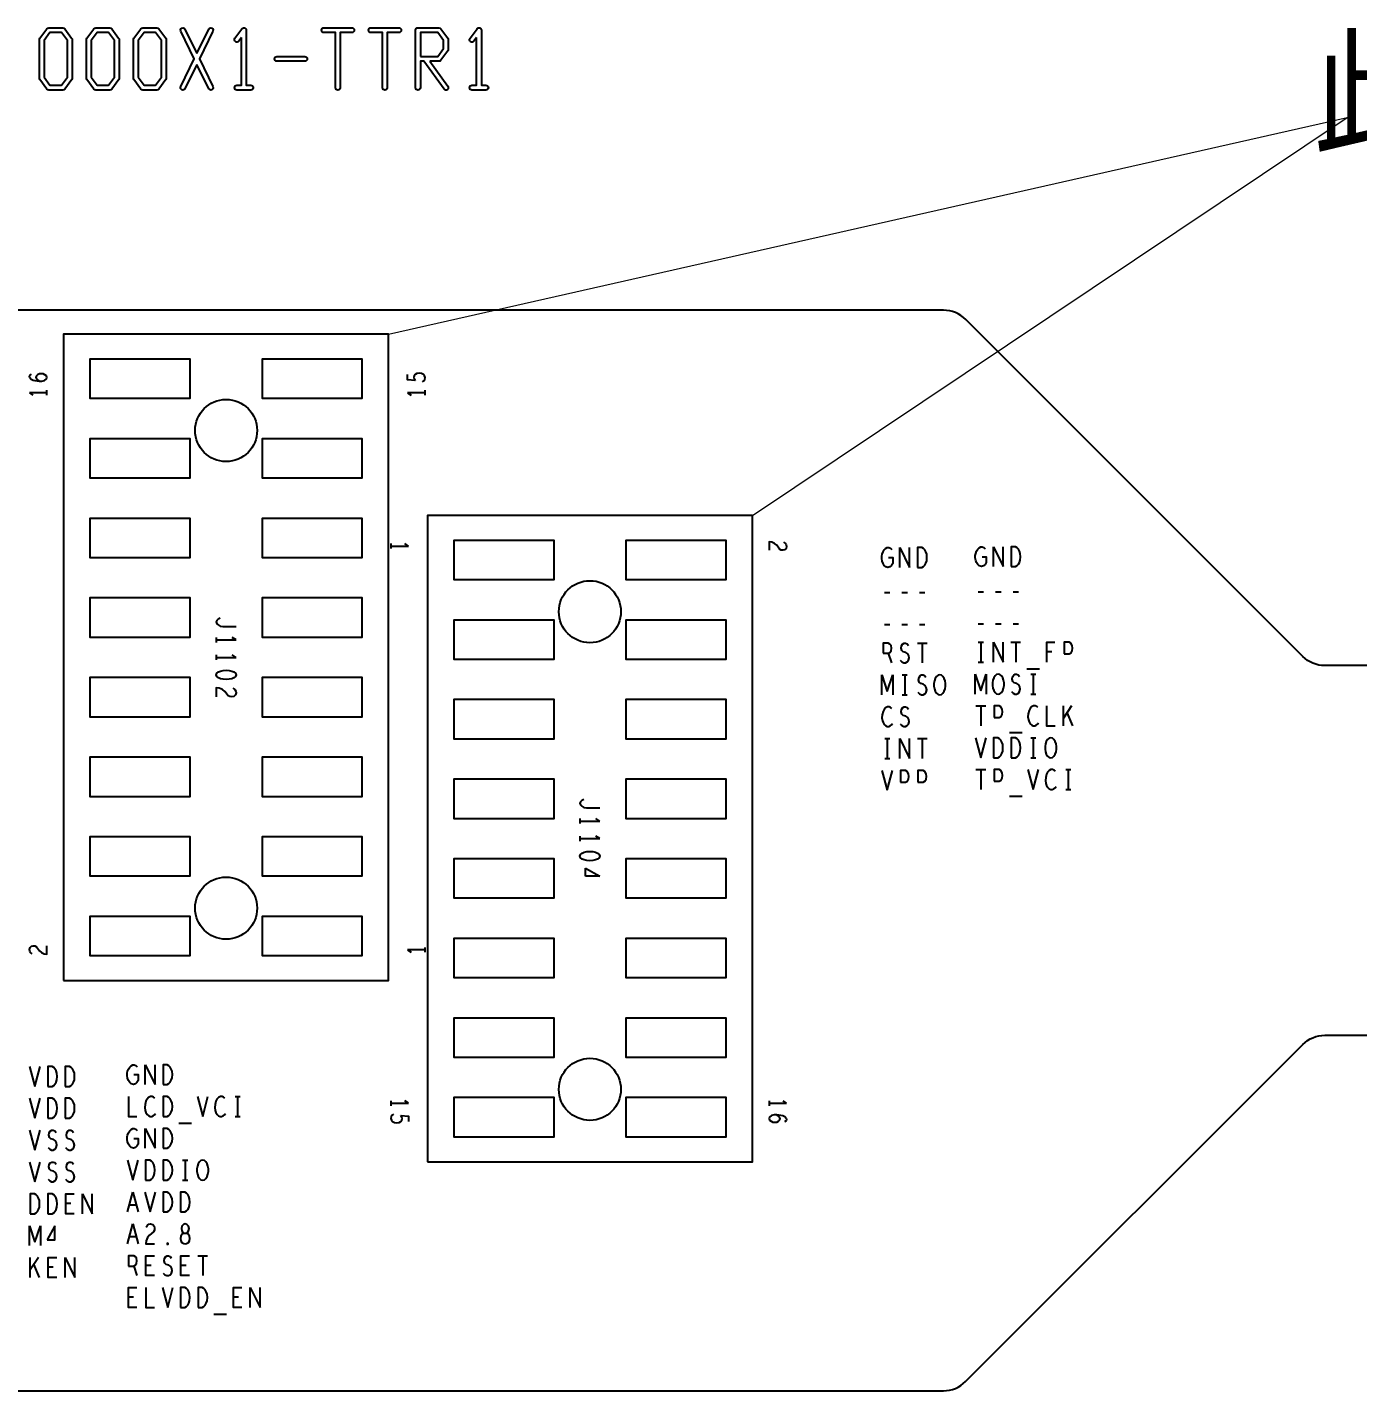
# Model space of a CAD drawing. Header units: millimetres. Extents: x 3228 to 3404, y -274 to -150.
# Drawn here: x 3322.61 to 3365.05, y -236.8 to -193.3 of the extents above; entities that cross this region are included whole.
import ezdxf

# ---------------------------------------------------------------- set-up
doc = ezdxf.new("R2010")
doc.units = ezdxf.units.MM
for name, color, linetype in [('gbr-dxf_layer0', 7, 'Continuous'), ('outline_layer0', 5, 'Continuous'), ('s_layer2', 7, 'Continuous')]:
    doc.layers.add(name, color=color, linetype=linetype)
doc.layers.add('SPB', color=6, linetype='Continuous', lineweight=25)
doc.layers.add('備註', color=1, linetype='Continuous', lineweight=20)
doc.styles.get("Standard").update_dxf_attribs({"font": 'simplex.shx', "width": 0.8, "height": 4})

msp = doc.modelspace()

# ---------------------------------------------------------------- linework, layer by layer
at = {"layer": 'gbr-dxf_layer0'}
msp.add_line((3335.148, -194.232), (3335.293, -194.232), dxfattribs=at)
at = {"layer": 'gbr-dxf_layer0', "linetype": 'Continuous'}
for points in [[(3322.995, -194.918), (3322.995, -193.696, -0.161897), (3323.011, -193.651), (3323.233, -193.346, -0.239742), (3323.295, -193.314), (3323.741, -193.314, -0.253505), (3323.805, -193.349), (3324.024, -193.65, -0.166637), (3324.04, -193.696), (3324.04, -194.918, -0.165513), (3324.026, -194.965), (3323.803, -195.27, -0.249655), (3323.739, -195.302), (3323.298, -195.302, -0.251415), (3323.233, -195.271), (3323.01, -194.965, -0.165513)], [(3324.495, -194.918), (3324.495, -193.696, -0.161897), (3324.511, -193.651), (3324.733, -193.346, -0.239742), (3324.795, -193.314), (3325.241, -193.314, -0.253505), (3325.305, -193.349), (3325.524, -193.65, -0.166637), (3325.54, -193.696), (3325.54, -194.918, -0.165513), (3325.526, -194.965), (3325.303, -195.27, -0.249655), (3325.239, -195.302), (3324.798, -195.302, -0.251415), (3324.733, -195.271), (3324.51, -194.965, -0.165513)], [(3325.995, -194.918), (3325.995, -193.696, -0.161897), (3326.011, -193.651), (3326.233, -193.346, -0.239742), (3326.295, -193.314), (3326.741, -193.314, -0.253505), (3326.805, -193.349), (3327.024, -193.65, -0.166637), (3327.04, -193.696), (3327.04, -194.918, -0.165513), (3327.026, -194.965), (3326.803, -195.27, -0.249655), (3326.739, -195.302), (3326.298, -195.302, -0.251415), (3326.233, -195.271), (3326.01, -194.965, -0.165513)], [(3332.072, -193.467, -1), (3332.072, -193.314), (3332.964, -193.314, -1), (3332.964, -193.467), (3332.594, -193.467), (3332.594, -195.226, -1), (3332.442, -195.226), (3332.442, -193.467)], [(3330.572, -194.384, -1), (3330.572, -194.232), (3331.464, -194.232, -1), (3331.464, -194.384)]]:
    msp.add_lwpolyline(points, format="xyb", close=True, dxfattribs=at)
for points in [[(3323.148, -194.895), (3323.333, -195.15), (3323.702, -195.15), (3323.888, -194.895), (3323.888, -193.721), (3323.702, -193.467), (3323.333, -193.467), (3323.148, -193.721)], [(3324.648, -194.895), (3324.833, -195.15), (3325.202, -195.15), (3325.388, -194.895), (3325.388, -193.721), (3325.202, -193.467), (3324.833, -193.467), (3324.648, -193.721)], [(3326.148, -194.895), (3326.333, -195.15), (3326.702, -195.15), (3326.888, -194.895), (3326.888, -193.721), (3326.702, -193.467), (3326.333, -193.467), (3326.148, -193.721)]]:
    msp.add_lwpolyline(points, close=True, dxfattribs=at)
for points in [[(3327.503, -193.424, -1), (3327.64, -193.357), (3328.018, -194.134)], [(3328.018, -194.482), (3327.64, -195.259, -1), (3327.503, -195.192), (3327.933, -194.308), (3327.503, -193.424)], [(3328.018, -194.134), (3328.396, -193.357, -1), (3328.533, -193.424), (3328.103, -194.308), (3328.533, -195.192, -1), (3328.396, -195.259), (3328.018, -194.482)], [(3329.233, -193.651), (3329.455, -193.347, -0.043659), (3329.464, -193.337, -0.68565), (3329.594, -193.394), (3329.594, -195.15), (3329.741, -195.15, -1), (3329.741, -195.302), (3329.52, -195.302)], [(3333.572, -193.467, -1), (3333.572, -193.314), (3334.016, -193.314)], [(3334.02, -193.314), (3334.464, -193.314, -1), (3334.464, -193.467), (3334.094, -193.467), (3334.094, -195.226, -1), (3333.942, -195.226), (3333.942, -193.467), (3333.572, -193.467)], [(3334.995, -195.226), (3334.995, -193.394, -0.440743), (3335.075, -193.314), (3335.739, -193.314, -0.246448), (3335.802, -193.346), (3336.024, -193.65, -0.166637), (3336.04, -193.696), (3336.04, -194, -0.165513), (3336.026, -194.047), (3335.803, -194.353, -0.239934), (3335.741, -194.384), (3335.445, -194.384)], [(3336.733, -193.651), (3336.956, -193.346, -0.725878), (3337.094, -193.39), (3337.094, -195.15), (3337.241, -195.15, -1), (3337.241, -195.302), (3336.795, -195.302, -1), (3336.795, -195.15), (3336.942, -195.15), (3336.942, -193.624)], [(3329.516, -195.302), (3329.295, -195.302, -1), (3329.295, -195.15), (3329.442, -195.15), (3329.442, -193.624)], [(3329.442, -193.624), (3329.356, -193.741, -1), (3329.233, -193.651)], [(3336.942, -193.624), (3336.856, -193.741, -1), (3336.733, -193.651)], [(3335.445, -194.384), (3336.026, -195.181, -1), (3335.902, -195.271), (3335.256, -194.384), (3335.148, -194.384), (3335.148, -195.226, -1), (3334.995, -195.226)]]:
    msp.add_lwpolyline(points, format="xyb", dxfattribs=at)
msp.add_lwpolyline([(3335.297, -194.232), (3335.702, -194.232), (3335.888, -193.977), (3335.888, -193.721), (3335.702, -193.467), (3335.148, -193.467), (3335.148, -194.232)], dxfattribs=at)
at = {"layer": 'outline_layer0'}
msp.add_lwpolyline([(3281.575, -236.802), (3351.834, -236.802, 0.198849), (3352.541, -236.509), (3363.296, -225.754, -0.198916), (3364.003, -225.461), (3378.516, -225.461, 0.414068), (3379.016, -224.961), (3379.016, -214.166, 0.414218), (3378.516, -213.666), (3364.003, -213.666, -0.198916), (3363.296, -213.373), (3352.544, -202.621, 0.198916), (3351.837, -202.328), (3281.537, -202.328, 0.198917), (3280.83, -202.621), (3269.076, -214.375, -0.198733), (3268.722, -214.521), (3260.642, -214.521, 0.414362), (3260.141, -215.021), (3260.141, -224.021, 0.414216), (3260.642, -224.521), (3268.673, -224.521, -0.198921), (3269.026, -224.668), (3280.868, -236.509, 0.198917)], format="xyb", close=True, dxfattribs=at)
for centre in [(3328.951, -206.164), (3328.951, -206.164), (3340.557, -211.946), (3328.951, -221.404), (3328.951, -221.404), (3340.557, -227.186)]:
    msp.add_circle(centre, 0.99, dxfattribs=at)
at = {"layer": 's_layer2'}
for p, q in [((3323.236, -205.034), (3323.236, -204.881)), ((3335.301, -205.034), (3335.301, -204.881)), ((3322.677, -204.958), (3322.789, -205.034)), ((3323.236, -204.958), (3322.677, -204.958)), ((3334.742, -204.958), (3334.854, -205.034)), ((3335.301, -204.958), (3334.742, -204.958)), ((3334.207, -209.775), (3334.207, -209.927)), ((3334.207, -209.851), (3334.766, -209.851)), ((3334.766, -209.851), (3334.654, -209.775)), ((3350.443, -210.533), (3350.443, -209.898)), ((3350.443, -209.898), (3350.755, -210.533)), ((3350.755, -210.533), (3350.755, -209.898)), ((3353.428, -210.508), (3353.428, -209.873)), ((3353.428, -209.873), (3353.739, -210.508)), ((3353.739, -210.508), (3353.739, -209.873)), ((3349.953, -211.338), (3350.129, -211.338)), ((3350.511, -211.338), (3350.687, -211.338)), ((3351.069, -211.338), (3351.245, -211.338)), ((3352.938, -211.313), (3353.114, -211.313)), ((3353.496, -211.313), (3353.671, -211.313)), ((3354.054, -211.313), (3354.229, -211.313)), ((3349.953, -212.354), (3350.129, -212.354)), ((3350.511, -212.354), (3350.687, -212.354)), ((3351.069, -212.354), (3351.245, -212.354)), ((3352.938, -212.329), (3353.114, -212.329)), ((3353.496, -212.329), (3353.671, -212.329)), ((3354.054, -212.329), (3354.229, -212.329)), ((3328.634, -212.764), (3328.634, -212.926)), ((3328.634, -212.845), (3329.269, -212.845)), ((3329.269, -212.845), (3329.142, -212.764)), ((3351.001, -212.946), (3351.312, -212.946)), ((3351.157, -212.946), (3351.157, -213.581)), ((3352.944, -212.921), (3353.107, -212.921)), ((3353.025, -212.921), (3353.025, -213.556)), ((3353.428, -213.556), (3353.428, -212.921)), ((3353.428, -212.921), (3353.739, -213.556)), ((3353.739, -213.556), (3353.739, -212.921)), ((3353.986, -212.921), (3354.297, -212.921)), ((3354.142, -212.921), (3354.142, -213.556)), ((3328.634, -213.322), (3328.634, -213.484)), ((3328.634, -213.403), (3329.269, -213.403)), ((3329.269, -213.403), (3329.142, -213.322)), ((3350.075, -213.274), (3350.176, -213.581)), ((3352.944, -213.556), (3353.107, -213.556)), ((3355.291, -213.228), (3355.129, -213.228)), ((3349.865, -214.597), (3349.865, -213.962)), ((3349.865, -213.962), (3350.041, -214.492)), ((3350.041, -214.492), (3350.217, -213.962)), ((3350.217, -213.962), (3350.217, -214.597)), ((3350.518, -213.962), (3350.68, -213.962)), ((3350.599, -213.962), (3350.599, -214.597)), ((3352.85, -214.572), (3352.85, -213.937)), ((3352.85, -213.937), (3353.025, -214.466)), ((3353.025, -214.466), (3353.201, -213.937)), ((3353.201, -213.937), (3353.201, -214.572)), ((3354.497, -213.768), (3354.902, -213.768)), ((3354.618, -213.937), (3354.781, -213.937)), ((3354.7, -213.937), (3354.7, -214.572)), ((3350.518, -214.597), (3350.68, -214.597)), ((3354.618, -214.572), (3354.781, -214.572)), ((3352.87, -214.953), (3353.181, -214.953)), ((3353.025, -214.953), (3353.025, -215.588)), ((3355.667, -215.588), (3355.667, -214.953)), ((3355.924, -214.953), (3355.667, -215.345)), ((3355.964, -215.588), (3355.782, -215.165)), ((3349.96, -215.994), (3350.122, -215.994)), ((3350.041, -215.994), (3350.041, -216.629)), ((3350.443, -216.629), (3350.443, -215.994)), ((3350.443, -215.994), (3350.755, -216.629)), ((3350.755, -216.629), (3350.755, -215.994)), ((3351.001, -215.994), (3351.312, -215.994)), ((3351.157, -215.994), (3351.157, -216.629)), ((3352.856, -215.969), (3353.025, -216.604)), ((3353.025, -216.604), (3353.195, -215.969)), ((3353.939, -215.8), (3354.344, -215.8)), ((3354.618, -215.969), (3354.781, -215.969)), ((3354.7, -215.969), (3354.7, -216.604)), ((3349.96, -216.629), (3350.122, -216.629)), ((3354.618, -216.604), (3354.781, -216.604)), ((3349.872, -217.01), (3350.041, -217.645)), ((3350.041, -217.645), (3350.21, -217.01)), ((3352.87, -216.985), (3353.181, -216.985)), ((3353.025, -216.985), (3353.025, -217.62)), ((3354.53, -216.985), (3354.7, -217.62)), ((3354.7, -217.62), (3354.869, -216.985)), ((3355.734, -216.985), (3355.897, -216.985)), ((3355.815, -216.985), (3355.815, -217.62)), ((3353.939, -217.832), (3354.344, -217.832)), ((3355.734, -217.62), (3355.897, -217.62)), ((3340.239, -218.546), (3340.239, -218.708)), ((3340.239, -218.627), (3340.874, -218.627)), ((3340.874, -218.627), (3340.747, -218.546)), ((3340.239, -219.104), (3340.239, -219.267)), ((3340.239, -219.185), (3340.874, -219.185)), ((3340.874, -219.185), (3340.747, -219.104)), ((3340.419, -220.132), (3340.874, -220.383)), ((3340.419, -220.383), (3340.419, -220.132)), ((3340.874, -220.383), (3340.419, -220.383)), ((3335.301, -222.814), (3335.301, -222.661)), ((3335.301, -222.738), (3334.742, -222.738)), ((3334.742, -222.738), (3334.854, -222.814)), ((3322.685, -226.456), (3322.854, -227.091)), ((3322.854, -227.091), (3323.023, -226.456)), ((3326.374, -227.034), (3326.374, -226.399)), ((3326.374, -226.399), (3326.685, -227.034)), ((3326.685, -227.034), (3326.685, -226.399)), ((3322.685, -227.472), (3322.854, -228.107)), ((3322.854, -228.107), (3323.023, -227.472)), ((3328.035, -227.415), (3328.204, -228.05)), ((3328.204, -228.05), (3328.373, -227.415)), ((3329.239, -227.415), (3329.401, -227.415)), ((3329.32, -227.415), (3329.32, -228.05)), ((3334.207, -227.555), (3334.207, -227.707)), ((3334.207, -227.631), (3334.766, -227.631)), ((3334.766, -227.631), (3334.654, -227.555)), ((3346.272, -227.555), (3346.272, -227.707)), ((3346.272, -227.631), (3346.831, -227.631)), ((3346.831, -227.631), (3346.719, -227.555)), ((3327.443, -228.262), (3327.849, -228.262)), ((3329.239, -228.05), (3329.401, -228.05)), ((3322.685, -228.488), (3322.854, -229.123)), ((3322.854, -229.123), (3323.023, -228.488)), ((3326.374, -229.066), (3326.374, -228.431)), ((3326.374, -228.431), (3326.685, -229.066)), ((3326.685, -229.066), (3326.685, -228.431)), ((3322.685, -229.504), (3322.854, -230.139)), ((3322.854, -230.139), (3323.023, -229.504)), ((3325.803, -229.447), (3325.972, -230.082)), ((3325.972, -230.082), (3326.141, -229.447)), ((3327.565, -229.447), (3327.727, -229.447)), ((3327.646, -229.447), (3327.646, -230.082)), ((3327.565, -230.082), (3327.727, -230.082)), ((3324.372, -230.52), (3324.683, -231.155)), ((3324.372, -231.155), (3324.372, -230.52)), ((3324.683, -231.155), (3324.683, -230.52)), ((3325.803, -231.098), (3325.972, -230.463)), ((3325.972, -230.463), (3326.141, -231.098)), ((3326.361, -230.463), (3326.53, -231.098)), ((3326.53, -231.098), (3326.699, -230.463)), ((3323.997, -230.827), (3323.834, -230.827)), ((3326.08, -230.876), (3325.864, -230.876)), ((3322.678, -231.536), (3322.854, -232.065)), ((3322.678, -232.171), (3322.678, -231.536)), ((3322.854, -232.065), (3323.03, -231.536)), ((3323.03, -231.536), (3323.03, -232.171)), ((3323.493, -231.536), (3323.243, -231.991)), ((3325.803, -232.114), (3325.972, -231.479)), ((3325.972, -231.479), (3326.141, -232.114)), ((3326.08, -231.892), (3325.864, -231.892)), ((3322.962, -232.552), (3322.705, -232.943)), ((3322.705, -233.187), (3322.705, -232.552)), ((3323.814, -232.552), (3324.125, -233.187)), ((3323.814, -233.187), (3323.814, -232.552)), ((3324.125, -233.187), (3324.125, -232.552)), ((3328.048, -232.495), (3328.359, -232.495)), ((3328.204, -232.495), (3328.204, -233.13)), ((3323.003, -233.187), (3322.82, -232.763)), ((3323.439, -232.859), (3323.276, -232.859)), ((3326.006, -232.824), (3326.107, -233.13)), ((3326.557, -232.802), (3326.395, -232.802)), ((3327.673, -232.802), (3327.511, -232.802)), ((3326.919, -233.511), (3327.088, -234.146)), ((3327.088, -234.146), (3327.257, -233.511)), ((3329.722, -234.146), (3329.722, -233.511)), ((3329.722, -233.511), (3330.033, -234.146)), ((3330.033, -234.146), (3330.033, -233.511)), ((3325.999, -233.818), (3325.837, -233.818)), ((3329.347, -233.818), (3329.184, -233.818)), ((3328.559, -234.358), (3328.965, -234.358))]:
    msp.add_line(p, q, dxfattribs=at)
for points in [[(3323.769, -223.713), (3334.133, -223.713), (3334.133, -203.093), (3323.769, -203.093)], [(3324.62, -205.148), (3324.62, -203.878), (3327.795, -203.878), (3327.795, -205.148)], [(3330.107, -205.148), (3330.107, -203.878), (3333.282, -203.878), (3333.282, -205.148)], [(3323.001, -204.595), (3323.078, -204.589), (3323.162, -204.564), (3323.218, -204.52), (3323.236, -204.469), (3323.218, -204.424), (3323.171, -204.386), (3323.115, -204.361), (3323.059, -204.354), (3322.994, -204.361), (3322.938, -204.386), (3322.901, -204.418), (3322.882, -204.462), (3322.901, -204.513), (3322.938, -204.551)], [(3324.62, -207.688), (3324.62, -206.418), (3327.795, -206.418), (3327.795, -207.688)], [(3330.107, -207.688), (3330.107, -206.418), (3333.282, -206.418), (3333.282, -207.688)], [(3324.62, -210.228), (3324.62, -208.958), (3327.795, -208.958), (3327.795, -210.228)], [(3330.107, -210.228), (3330.107, -208.958), (3333.282, -208.958), (3333.282, -210.228)], [(3335.375, -229.496), (3345.738, -229.496), (3345.738, -208.875), (3335.375, -208.875)], [(3336.226, -210.93), (3336.226, -209.66), (3339.401, -209.66), (3339.401, -210.93)], [(3341.713, -210.93), (3341.713, -209.66), (3344.888, -209.66), (3344.888, -210.93)], [(3351.008, -210.533), (3351.143, -210.533), (3351.197, -210.502), (3351.238, -210.459), (3351.272, -210.396), (3351.299, -210.322), (3351.306, -210.216), (3351.299, -210.11), (3351.272, -210.036), (3351.238, -209.972), (3351.197, -209.93), (3351.143, -209.898), (3351.008, -209.898)], [(3353.993, -210.508), (3354.128, -210.508), (3354.182, -210.477), (3354.223, -210.434), (3354.257, -210.371), (3354.283, -210.297), (3354.29, -210.191), (3354.283, -210.085), (3354.257, -210.011), (3354.223, -209.947), (3354.182, -209.905), (3354.128, -209.873), (3353.993, -209.873)], [(3324.62, -212.768), (3324.62, -211.498), (3327.795, -211.498), (3327.795, -212.768)], [(3330.107, -212.768), (3330.107, -211.498), (3333.282, -211.498), (3333.282, -212.768)], [(3336.226, -213.47), (3336.226, -212.2), (3339.401, -212.2), (3339.401, -213.47)], [(3341.713, -213.47), (3341.713, -212.2), (3344.888, -212.2), (3344.888, -213.47)], [(3349.906, -213.274), (3350.075, -213.274), (3350.122, -213.243), (3350.163, -213.19), (3350.176, -213.105), (3350.163, -213.02), (3350.129, -212.978), (3350.075, -212.946), (3349.906, -212.946)], [(3355.68, -213.292), (3355.843, -213.292), (3355.904, -213.26), (3355.937, -213.196), (3355.951, -213.112), (3355.937, -213.027), (3355.897, -212.953), (3355.843, -212.921), (3355.68, -212.921)], [(3328.951, -214.11), (3328.856, -214.103), (3328.771, -214.083), (3328.708, -214.056), (3328.655, -214.015), (3328.634, -213.961), (3328.655, -213.907), (3328.708, -213.866), (3328.771, -213.839), (3328.856, -213.819), (3328.951, -213.812), (3329.046, -213.819), (3329.131, -213.839), (3329.194, -213.866), (3329.247, -213.907), (3329.269, -213.961), (3329.247, -214.015), (3329.194, -214.056), (3329.131, -214.083), (3329.046, -214.103)], [(3351.715, -214.597), (3351.769, -214.587), (3351.816, -214.544), (3351.857, -214.481), (3351.884, -214.407), (3351.898, -214.322), (3351.898, -214.238), (3351.884, -214.153), (3351.857, -214.079), (3351.816, -214.015), (3351.769, -213.973), (3351.715, -213.962), (3351.661, -213.973), (3351.613, -214.015), (3351.573, -214.079), (3351.546, -214.153), (3351.532, -214.238), (3351.532, -214.322), (3351.546, -214.407), (3351.573, -214.481), (3351.613, -214.544), (3351.661, -214.587)], [(3353.583, -214.572), (3353.638, -214.562), (3353.685, -214.519), (3353.726, -214.456), (3353.753, -214.382), (3353.766, -214.297), (3353.766, -214.212), (3353.753, -214.128), (3353.726, -214.054), (3353.685, -213.99), (3353.638, -213.948), (3353.583, -213.937), (3353.529, -213.948), (3353.482, -213.99), (3353.441, -214.054), (3353.414, -214.128), (3353.401, -214.212), (3353.401, -214.297), (3353.414, -214.382), (3353.441, -214.456), (3353.482, -214.519), (3353.529, -214.562)], [(3324.62, -215.308), (3324.62, -214.038), (3327.795, -214.038), (3327.795, -215.308)], [(3330.107, -215.308), (3330.107, -214.038), (3333.282, -214.038), (3333.282, -215.308)], [(3336.226, -216.01), (3336.226, -214.74), (3339.401, -214.74), (3339.401, -216.01)], [(3341.713, -216.01), (3341.713, -214.74), (3344.888, -214.74), (3344.888, -216.01)], [(3353.448, -215.324), (3353.611, -215.324), (3353.671, -215.292), (3353.705, -215.228), (3353.719, -215.144), (3353.705, -215.059), (3353.665, -214.985), (3353.611, -214.953), (3353.448, -214.953)], [(3353.435, -216.604), (3353.57, -216.604), (3353.624, -216.573), (3353.665, -216.53), (3353.699, -216.467), (3353.726, -216.393), (3353.732, -216.287), (3353.726, -216.181), (3353.699, -216.107), (3353.665, -216.043), (3353.624, -216.001), (3353.57, -215.969), (3353.435, -215.969)], [(3353.993, -216.604), (3354.128, -216.604), (3354.182, -216.573), (3354.223, -216.53), (3354.257, -216.467), (3354.283, -216.393), (3354.29, -216.287), (3354.283, -216.181), (3354.257, -216.107), (3354.223, -216.043), (3354.182, -216.001), (3354.128, -215.969), (3353.993, -215.969)], [(3355.258, -216.604), (3355.312, -216.594), (3355.359, -216.551), (3355.4, -216.488), (3355.427, -216.414), (3355.44, -216.329), (3355.44, -216.244), (3355.427, -216.16), (3355.4, -216.086), (3355.359, -216.022), (3355.312, -215.98), (3355.258, -215.969), (3355.203, -215.98), (3355.156, -216.022), (3355.115, -216.086), (3355.088, -216.16), (3355.075, -216.244), (3355.075, -216.329), (3355.088, -216.414), (3355.115, -216.488), (3355.156, -216.551), (3355.203, -216.594)], [(3324.62, -217.848), (3324.62, -216.578), (3327.795, -216.578), (3327.795, -217.848)], [(3330.107, -217.848), (3330.107, -216.578), (3333.282, -216.578), (3333.282, -217.848)], [(3350.464, -217.381), (3350.626, -217.381), (3350.687, -217.349), (3350.721, -217.286), (3350.734, -217.201), (3350.721, -217.116), (3350.68, -217.042), (3350.626, -217.01), (3350.464, -217.01)], [(3351.022, -217.381), (3351.184, -217.381), (3351.245, -217.349), (3351.279, -217.286), (3351.292, -217.201), (3351.279, -217.116), (3351.238, -217.042), (3351.184, -217.01), (3351.022, -217.01)], [(3353.448, -217.356), (3353.611, -217.356), (3353.671, -217.324), (3353.705, -217.26), (3353.719, -217.176), (3353.705, -217.091), (3353.665, -217.017), (3353.611, -216.985), (3353.448, -216.985)], [(3336.226, -218.55), (3336.226, -217.28), (3339.401, -217.28), (3339.401, -218.55)], [(3341.713, -218.55), (3341.713, -217.28), (3344.888, -217.28), (3344.888, -218.55)], [(3324.62, -220.388), (3324.62, -219.118), (3327.795, -219.118), (3327.795, -220.388)], [(3330.107, -220.388), (3330.107, -219.118), (3333.282, -219.118), (3333.282, -220.388)], [(3340.557, -219.892), (3340.462, -219.886), (3340.377, -219.865), (3340.313, -219.838), (3340.26, -219.797), (3340.239, -219.743), (3340.26, -219.689), (3340.313, -219.649), (3340.377, -219.622), (3340.462, -219.601), (3340.557, -219.594), (3340.652, -219.601), (3340.737, -219.622), (3340.8, -219.649), (3340.853, -219.689), (3340.874, -219.743), (3340.853, -219.797), (3340.8, -219.838), (3340.737, -219.865), (3340.652, -219.886)], [(3336.226, -221.09), (3336.226, -219.82), (3339.401, -219.82), (3339.401, -221.09)], [(3341.713, -221.09), (3341.713, -219.82), (3344.888, -219.82), (3344.888, -221.09)], [(3324.62, -222.928), (3324.62, -221.658), (3327.795, -221.658), (3327.795, -222.928)], [(3330.107, -222.928), (3330.107, -221.658), (3333.282, -221.658), (3333.282, -222.928)], [(3336.226, -223.63), (3336.226, -222.36), (3339.401, -222.36), (3339.401, -223.63)], [(3341.713, -223.63), (3341.713, -222.36), (3344.888, -222.36), (3344.888, -223.63)], [(3336.226, -226.17), (3336.226, -224.9), (3339.401, -224.9), (3339.401, -226.17)], [(3341.713, -226.17), (3341.713, -224.9), (3344.888, -224.9), (3344.888, -226.17)], [(3323.263, -227.091), (3323.398, -227.091), (3323.452, -227.059), (3323.493, -227.017), (3323.527, -226.953), (3323.554, -226.879), (3323.561, -226.773), (3323.554, -226.667), (3323.527, -226.593), (3323.493, -226.53), (3323.452, -226.487), (3323.398, -226.456), (3323.263, -226.456)], [(3323.821, -227.091), (3323.956, -227.091), (3324.01, -227.059), (3324.051, -227.017), (3324.085, -226.953), (3324.112, -226.879), (3324.119, -226.773), (3324.112, -226.667), (3324.085, -226.593), (3324.051, -226.53), (3324.01, -226.487), (3323.956, -226.456), (3323.821, -226.456)], [(3326.939, -227.034), (3327.074, -227.034), (3327.128, -227.003), (3327.169, -226.96), (3327.203, -226.897), (3327.23, -226.823), (3327.237, -226.717), (3327.23, -226.611), (3327.203, -226.537), (3327.169, -226.474), (3327.128, -226.431), (3327.074, -226.399), (3326.939, -226.399)], [(3323.263, -228.107), (3323.398, -228.107), (3323.452, -228.075), (3323.493, -228.033), (3323.527, -227.969), (3323.554, -227.895), (3323.561, -227.789), (3323.554, -227.683), (3323.527, -227.609), (3323.493, -227.546), (3323.452, -227.503), (3323.398, -227.472), (3323.263, -227.472)], [(3323.821, -228.107), (3323.956, -228.107), (3324.01, -228.075), (3324.051, -228.033), (3324.085, -227.969), (3324.112, -227.895), (3324.119, -227.789), (3324.112, -227.683), (3324.085, -227.609), (3324.051, -227.546), (3324.01, -227.503), (3323.956, -227.472), (3323.821, -227.472)], [(3326.939, -228.05), (3327.074, -228.05), (3327.128, -228.019), (3327.169, -227.976), (3327.203, -227.913), (3327.23, -227.839), (3327.237, -227.733), (3327.23, -227.627), (3327.203, -227.553), (3327.169, -227.49), (3327.128, -227.447), (3327.074, -227.415), (3326.939, -227.415)], [(3336.226, -228.71), (3336.226, -227.44), (3339.401, -227.44), (3339.401, -228.71)], [(3341.713, -228.71), (3341.713, -227.44), (3344.888, -227.44), (3344.888, -228.71)], [(3346.449, -228.234), (3346.514, -228.228), (3346.57, -228.202), (3346.607, -228.171), (3346.626, -228.126), (3346.607, -228.075), (3346.57, -228.037), (3346.506, -227.994), (3346.43, -227.999), (3346.346, -228.024), (3346.29, -228.069), (3346.272, -228.12), (3346.29, -228.164), (3346.337, -228.202), (3346.393, -228.228)], [(3326.939, -229.066), (3327.074, -229.066), (3327.128, -229.035), (3327.169, -228.992), (3327.203, -228.929), (3327.23, -228.855), (3327.237, -228.749), (3327.23, -228.643), (3327.203, -228.569), (3327.169, -228.506), (3327.128, -228.463), (3327.074, -228.431), (3326.939, -228.431)], [(3326.381, -230.082), (3326.516, -230.082), (3326.571, -230.051), (3326.611, -230.008), (3326.645, -229.945), (3326.672, -229.871), (3326.679, -229.765), (3326.672, -229.659), (3326.645, -229.585), (3326.611, -229.522), (3326.571, -229.479), (3326.516, -229.447), (3326.381, -229.447)], [(3326.939, -230.082), (3327.074, -230.082), (3327.128, -230.051), (3327.169, -230.008), (3327.203, -229.945), (3327.23, -229.871), (3327.237, -229.765), (3327.23, -229.659), (3327.203, -229.585), (3327.169, -229.522), (3327.128, -229.479), (3327.074, -229.447), (3326.939, -229.447)], [(3328.204, -230.082), (3328.258, -230.072), (3328.305, -230.03), (3328.346, -229.966), (3328.373, -229.892), (3328.387, -229.807), (3328.387, -229.722), (3328.373, -229.638), (3328.346, -229.564), (3328.305, -229.5), (3328.258, -229.458), (3328.204, -229.447), (3328.15, -229.458), (3328.102, -229.5), (3328.062, -229.564), (3328.035, -229.638), (3328.021, -229.722), (3328.021, -229.807), (3328.035, -229.892), (3328.062, -229.966), (3328.102, -230.03), (3328.15, -230.072)], [(3322.705, -231.155), (3322.84, -231.155), (3322.894, -231.123), (3322.935, -231.081), (3322.969, -231.017), (3322.996, -230.943), (3323.003, -230.837), (3322.996, -230.731), (3322.969, -230.657), (3322.935, -230.594), (3322.894, -230.551), (3322.84, -230.52), (3322.705, -230.52)], [(3323.263, -231.155), (3323.398, -231.155), (3323.452, -231.123), (3323.493, -231.081), (3323.527, -231.017), (3323.554, -230.943), (3323.561, -230.837), (3323.554, -230.731), (3323.527, -230.657), (3323.493, -230.594), (3323.452, -230.551), (3323.398, -230.52), (3323.263, -230.52)], [(3326.939, -231.098), (3327.074, -231.098), (3327.128, -231.067), (3327.169, -231.024), (3327.203, -230.961), (3327.23, -230.887), (3327.237, -230.781), (3327.23, -230.675), (3327.203, -230.601), (3327.169, -230.538), (3327.128, -230.495), (3327.074, -230.463), (3326.939, -230.463)], [(3327.497, -231.098), (3327.632, -231.098), (3327.686, -231.067), (3327.727, -231.024), (3327.761, -230.961), (3327.788, -230.887), (3327.795, -230.781), (3327.788, -230.675), (3327.761, -230.601), (3327.727, -230.538), (3327.686, -230.495), (3327.632, -230.463), (3327.497, -230.463)], [(3327.612, -231.776), (3327.68, -231.776), (3327.72, -231.754), (3327.754, -231.702), (3327.768, -231.627), (3327.747, -231.554), (3327.7, -231.5), (3327.646, -231.479), (3327.592, -231.5), (3327.544, -231.554), (3327.524, -231.627), (3327.538, -231.702), (3327.571, -231.754)], [(3327.088, -232.135), (3327.101, -232.125), (3327.101, -232.104), (3327.088, -232.093), (3327.074, -232.104), (3327.074, -232.125)], [(3325.837, -232.824), (3326.006, -232.824), (3326.053, -232.792), (3326.094, -232.739), (3326.107, -232.654), (3326.094, -232.57), (3326.06, -232.527), (3326.006, -232.495), (3325.837, -232.495)], [(3327.497, -234.146), (3327.632, -234.146), (3327.686, -234.115), (3327.727, -234.072), (3327.761, -234.009), (3327.788, -233.935), (3327.795, -233.829), (3327.788, -233.723), (3327.761, -233.649), (3327.727, -233.586), (3327.686, -233.543), (3327.632, -233.511), (3327.497, -233.511)], [(3328.055, -234.146), (3328.19, -234.146), (3328.244, -234.115), (3328.285, -234.072), (3328.319, -234.009), (3328.346, -233.935), (3328.353, -233.829), (3328.346, -233.723), (3328.319, -233.649), (3328.285, -233.586), (3328.244, -233.543), (3328.19, -233.511), (3328.055, -233.511)]]:
    msp.add_lwpolyline(points, close=True, dxfattribs=at)
for points in [[(3322.985, -204.596), (3322.863, -204.583), (3322.798, -204.564), (3322.733, -204.532), (3322.687, -204.488), (3322.677, -204.443), (3322.696, -204.399), (3322.743, -204.367)], [(3334.984, -204.57), (3334.742, -204.551), (3334.742, -204.38)], [(3335.217, -204.615), (3335.264, -204.577), (3335.292, -204.532), (3335.301, -204.475), (3335.283, -204.418), (3335.245, -204.373), (3335.18, -204.342), (3335.105, -204.335), (3335.031, -204.348), (3334.984, -204.38), (3334.947, -204.424), (3334.938, -204.469), (3334.947, -204.513), (3334.984, -204.57)], [(3346.737, -209.73), (3346.793, -209.768), (3346.821, -209.813), (3346.831, -209.863), (3346.812, -209.927), (3346.765, -209.972), (3346.709, -209.984), (3346.654, -209.978), (3346.607, -209.953), (3346.514, -209.825), (3346.449, -209.768), (3346.356, -209.73), (3346.272, -209.718), (3346.272, -209.984)], [(3350.082, -210.216), (3350.217, -210.216), (3350.217, -210.406), (3350.176, -210.47), (3350.129, -210.512), (3350.061, -210.533), (3349.994, -210.512), (3349.946, -210.47), (3349.906, -210.406), (3349.879, -210.332), (3349.865, -210.248), (3349.865, -210.174), (3349.879, -210.11), (3349.906, -210.036), (3349.946, -209.972), (3349.987, -209.93), (3350.041, -209.898), (3350.088, -209.898), (3350.143, -209.92), (3350.183, -209.962)], [(3353.066, -210.191), (3353.201, -210.191), (3353.201, -210.381), (3353.161, -210.445), (3353.114, -210.487), (3353.046, -210.508), (3352.978, -210.487), (3352.931, -210.445), (3352.89, -210.381), (3352.863, -210.307), (3352.85, -210.223), (3352.85, -210.148), (3352.863, -210.085), (3352.89, -210.011), (3352.931, -209.947), (3352.971, -209.905), (3353.025, -209.873), (3353.073, -209.873), (3353.127, -209.894), (3353.168, -209.937)], [(3328.761, -212.152), (3328.697, -212.186), (3328.655, -212.226), (3328.634, -212.274), (3328.655, -212.328), (3328.697, -212.368), (3328.761, -212.409), (3328.845, -212.422), (3329.269, -212.422)], [(3350.457, -213.497), (3350.511, -213.55), (3350.572, -213.581), (3350.626, -213.581), (3350.68, -213.55), (3350.721, -213.497), (3350.741, -213.423), (3350.727, -213.349), (3350.694, -213.285), (3350.633, -213.243), (3350.551, -213.222), (3350.504, -213.179), (3350.484, -213.105), (3350.497, -213.031), (3350.531, -212.978), (3350.579, -212.946), (3350.626, -212.946), (3350.673, -212.968), (3350.714, -213.02)], [(3355.129, -213.556), (3355.129, -212.921), (3355.386, -212.921)], [(3351.015, -214.513), (3351.069, -214.566), (3351.13, -214.597), (3351.184, -214.597), (3351.238, -214.566), (3351.279, -214.513), (3351.299, -214.439), (3351.286, -214.365), (3351.252, -214.301), (3351.191, -214.259), (3351.11, -214.238), (3351.062, -214.195), (3351.042, -214.121), (3351.055, -214.047), (3351.089, -213.994), (3351.137, -213.962), (3351.184, -213.962), (3351.231, -213.984), (3351.272, -214.036)], [(3354, -214.488), (3354.054, -214.541), (3354.114, -214.572), (3354.169, -214.572), (3354.223, -214.541), (3354.263, -214.488), (3354.283, -214.414), (3354.27, -214.339), (3354.236, -214.276), (3354.175, -214.234), (3354.094, -214.212), (3354.047, -214.17), (3354.026, -214.096), (3354.04, -214.022), (3354.074, -213.969), (3354.121, -213.937), (3354.169, -213.937), (3354.216, -213.958), (3354.257, -214.011)], [(3329.163, -214.39), (3329.226, -214.431), (3329.258, -214.479), (3329.269, -214.533), (3329.247, -214.6), (3329.194, -214.648), (3329.131, -214.661), (3329.067, -214.654), (3329.015, -214.627), (3328.909, -214.492), (3328.835, -214.431), (3328.729, -214.39), (3328.634, -214.377), (3328.634, -214.661)], [(3350.19, -215.031), (3350.149, -215), (3350.102, -214.978), (3350.048, -214.978), (3349.987, -215.01), (3349.939, -215.063), (3349.906, -215.127), (3349.879, -215.232), (3349.872, -215.328), (3349.885, -215.423), (3349.906, -215.486), (3349.946, -215.55), (3349.994, -215.592), (3350.041, -215.613), (3350.088, -215.613), (3350.136, -215.592), (3350.176, -215.56), (3350.21, -215.518)], [(3350.457, -215.529), (3350.511, -215.582), (3350.572, -215.613), (3350.626, -215.613), (3350.68, -215.582), (3350.721, -215.529), (3350.741, -215.455), (3350.727, -215.381), (3350.694, -215.317), (3350.633, -215.275), (3350.551, -215.254), (3350.504, -215.211), (3350.484, -215.137), (3350.497, -215.063), (3350.531, -215.01), (3350.579, -214.978), (3350.626, -214.978), (3350.673, -215), (3350.714, -215.052)], [(3354.848, -215.006), (3354.808, -214.974), (3354.761, -214.953), (3354.706, -214.953), (3354.645, -214.985), (3354.598, -215.038), (3354.564, -215.101), (3354.537, -215.207), (3354.53, -215.303), (3354.544, -215.398), (3354.564, -215.461), (3354.605, -215.525), (3354.652, -215.567), (3354.7, -215.588), (3354.747, -215.588), (3354.794, -215.567), (3354.835, -215.535), (3354.869, -215.493)], [(3355.122, -214.953), (3355.122, -215.588), (3355.393, -215.588)], [(3355.406, -217.038), (3355.366, -217.006), (3355.318, -216.985), (3355.264, -216.985), (3355.203, -217.017), (3355.156, -217.07), (3355.122, -217.133), (3355.095, -217.239), (3355.088, -217.335), (3355.102, -217.43), (3355.122, -217.493), (3355.163, -217.557), (3355.21, -217.599), (3355.258, -217.62), (3355.305, -217.62), (3355.352, -217.599), (3355.393, -217.567), (3355.427, -217.525)], [(3340.366, -217.934), (3340.303, -217.968), (3340.26, -218.008), (3340.239, -218.056), (3340.26, -218.11), (3340.303, -218.151), (3340.366, -218.191), (3340.451, -218.205), (3340.874, -218.205)], [(3322.77, -222.858), (3322.715, -222.82), (3322.687, -222.776), (3322.677, -222.725), (3322.696, -222.661), (3322.743, -222.617), (3322.798, -222.604), (3322.854, -222.611), (3322.901, -222.636), (3322.994, -222.763), (3323.059, -222.82), (3323.152, -222.858), (3323.236, -222.871), (3323.236, -222.604)], [(3326.013, -226.717), (3326.148, -226.717), (3326.148, -226.907), (3326.107, -226.971), (3326.06, -227.013), (3325.992, -227.034), (3325.924, -227.013), (3325.877, -226.971), (3325.837, -226.907), (3325.81, -226.833), (3325.796, -226.749), (3325.796, -226.674), (3325.81, -226.611), (3325.837, -226.537), (3325.877, -226.474), (3325.918, -226.431), (3325.972, -226.399), (3326.019, -226.399), (3326.073, -226.42), (3326.114, -226.463)], [(3325.837, -227.415), (3325.837, -228.05), (3326.107, -228.05)], [(3326.679, -227.468), (3326.638, -227.436), (3326.591, -227.415), (3326.537, -227.415), (3326.476, -227.447), (3326.428, -227.5), (3326.395, -227.563), (3326.367, -227.669), (3326.361, -227.765), (3326.374, -227.86), (3326.395, -227.923), (3326.435, -227.987), (3326.482, -228.029), (3326.53, -228.05), (3326.577, -228.05), (3326.625, -228.029), (3326.665, -227.998), (3326.699, -227.955)], [(3328.911, -227.468), (3328.87, -227.436), (3328.823, -227.415), (3328.769, -227.415), (3328.708, -227.447), (3328.66, -227.5), (3328.626, -227.563), (3328.6, -227.669), (3328.593, -227.765), (3328.606, -227.86), (3328.626, -227.923), (3328.667, -227.987), (3328.714, -228.029), (3328.762, -228.05), (3328.809, -228.05), (3328.857, -228.029), (3328.897, -227.998), (3328.931, -227.955)], [(3334.291, -227.974), (3334.244, -228.012), (3334.216, -228.056), (3334.207, -228.113), (3334.225, -228.171), (3334.263, -228.215), (3334.328, -228.247), (3334.402, -228.253), (3334.477, -228.241), (3334.524, -228.209), (3334.561, -228.164), (3334.57, -228.12), (3334.561, -228.075), (3334.524, -228.018)], [(3334.524, -228.018), (3334.766, -228.037), (3334.766, -228.209)], [(3346.523, -227.993), (3346.644, -228.006), (3346.709, -228.024), (3346.775, -228.056), (3346.821, -228.101), (3346.831, -228.145), (3346.812, -228.19), (3346.765, -228.222)], [(3323.27, -229.038), (3323.324, -229.091), (3323.385, -229.123), (3323.439, -229.123), (3323.493, -229.091), (3323.533, -229.038), (3323.554, -228.964), (3323.54, -228.89), (3323.507, -228.826), (3323.446, -228.784), (3323.364, -228.763), (3323.317, -228.72), (3323.297, -228.646), (3323.31, -228.572), (3323.344, -228.519), (3323.392, -228.488), (3323.439, -228.488), (3323.486, -228.509), (3323.527, -228.562)], [(3323.828, -229.038), (3323.882, -229.091), (3323.943, -229.123), (3323.997, -229.123), (3324.051, -229.091), (3324.092, -229.038), (3324.112, -228.964), (3324.098, -228.89), (3324.065, -228.826), (3324.004, -228.784), (3323.922, -228.763), (3323.875, -228.72), (3323.855, -228.646), (3323.868, -228.572), (3323.902, -228.519), (3323.95, -228.488), (3323.997, -228.488), (3324.044, -228.509), (3324.085, -228.562)], [(3326.013, -228.749), (3326.148, -228.749), (3326.148, -228.939), (3326.107, -229.003), (3326.06, -229.045), (3325.992, -229.066), (3325.924, -229.045), (3325.877, -229.003), (3325.837, -228.939), (3325.81, -228.865), (3325.796, -228.781), (3325.796, -228.706), (3325.81, -228.643), (3325.837, -228.569), (3325.877, -228.506), (3325.918, -228.463), (3325.972, -228.431), (3326.019, -228.431), (3326.073, -228.452), (3326.114, -228.495)], [(3323.27, -230.054), (3323.324, -230.107), (3323.385, -230.139), (3323.439, -230.139), (3323.493, -230.107), (3323.533, -230.054), (3323.554, -229.98), (3323.54, -229.906), (3323.507, -229.842), (3323.446, -229.8), (3323.364, -229.779), (3323.317, -229.736), (3323.297, -229.662), (3323.31, -229.588), (3323.344, -229.535), (3323.392, -229.504), (3323.439, -229.504), (3323.486, -229.525), (3323.527, -229.578)], [(3323.828, -230.054), (3323.882, -230.107), (3323.943, -230.139), (3323.997, -230.139), (3324.051, -230.107), (3324.092, -230.054), (3324.112, -229.98), (3324.098, -229.906), (3324.065, -229.842), (3324.004, -229.8), (3323.922, -229.779), (3323.875, -229.736), (3323.855, -229.662), (3323.868, -229.588), (3323.902, -229.535), (3323.95, -229.504), (3323.997, -229.504), (3324.044, -229.525), (3324.085, -229.578)], [(3324.105, -231.155), (3323.834, -231.155), (3323.834, -230.52), (3324.105, -230.52)], [(3323.243, -231.991), (3323.493, -231.991), (3323.493, -231.536)], [(3326.401, -231.585), (3326.442, -231.522), (3326.489, -231.49), (3326.543, -231.479), (3326.611, -231.5), (3326.658, -231.554), (3326.672, -231.617), (3326.665, -231.681), (3326.638, -231.733), (3326.503, -231.839), (3326.442, -231.913), (3326.401, -232.019), (3326.388, -232.114), (3326.672, -232.114)], [(3327.612, -231.776), (3327.551, -231.808), (3327.511, -231.871), (3327.497, -231.945), (3327.511, -232.019), (3327.544, -232.072), (3327.599, -232.104), (3327.646, -232.114)], [(3327.646, -232.114), (3327.693, -232.104), (3327.747, -232.072), (3327.781, -232.019), (3327.795, -231.945), (3327.781, -231.871), (3327.74, -231.808), (3327.68, -231.776)], [(3323.547, -233.187), (3323.276, -233.187), (3323.276, -232.552), (3323.547, -232.552)], [(3326.665, -233.13), (3326.395, -233.13), (3326.395, -232.495), (3326.665, -232.495)], [(3326.946, -233.046), (3327, -233.099), (3327.061, -233.13), (3327.115, -233.13), (3327.169, -233.099), (3327.21, -233.046), (3327.23, -232.972), (3327.216, -232.897), (3327.183, -232.834), (3327.122, -232.792), (3327.04, -232.77), (3326.993, -232.728), (3326.973, -232.654), (3326.986, -232.58), (3327.02, -232.527), (3327.068, -232.495), (3327.115, -232.495), (3327.162, -232.516), (3327.203, -232.57)], [(3327.781, -233.13), (3327.511, -233.13), (3327.511, -232.495), (3327.781, -232.495)], [(3326.107, -234.146), (3325.837, -234.146), (3325.837, -233.511), (3326.107, -233.511)], [(3326.395, -233.511), (3326.395, -234.146), (3326.665, -234.146)], [(3329.455, -234.146), (3329.184, -234.146), (3329.184, -233.511), (3329.455, -233.511)]]:
    msp.add_lwpolyline(points, dxfattribs=at)
for centre in [(3340.557, -211.946), (3340.557, -227.186)]:
    msp.add_circle(centre, 0.99, dxfattribs=at)
at = {"layer": 'SPB', "linetype": 'Continuous'}
for points in [[(3324.62, -203.878), (3327.795, -203.878), (3327.795, -205.148), (3324.62, -205.148)], [(3330.107, -203.878), (3333.282, -203.878), (3333.282, -205.148), (3330.107, -205.148)], [(3324.62, -206.418), (3327.795, -206.418), (3327.795, -207.688), (3324.62, -207.688)], [(3330.107, -206.418), (3333.282, -206.418), (3333.282, -207.688), (3330.107, -207.688)], [(3324.62, -208.958), (3327.795, -208.958), (3327.795, -210.228), (3324.62, -210.228)], [(3330.107, -208.958), (3333.282, -208.958), (3333.282, -210.228), (3330.107, -210.228)], [(3336.226, -209.66), (3339.401, -209.66), (3339.401, -210.93), (3336.226, -210.93)], [(3341.713, -209.66), (3344.888, -209.66), (3344.888, -210.93), (3341.713, -210.93)], [(3324.62, -211.498), (3327.795, -211.498), (3327.795, -212.768), (3324.62, -212.768)], [(3330.107, -211.498), (3333.282, -211.498), (3333.282, -212.768), (3330.107, -212.768)], [(3336.226, -212.2), (3339.401, -212.2), (3339.401, -213.47), (3336.226, -213.47)], [(3341.713, -212.2), (3344.888, -212.2), (3344.888, -213.47), (3341.713, -213.47)], [(3324.62, -214.038), (3327.795, -214.038), (3327.795, -215.308), (3324.62, -215.308)], [(3330.107, -214.038), (3333.282, -214.038), (3333.282, -215.308), (3330.107, -215.308)], [(3336.226, -214.74), (3339.401, -214.74), (3339.401, -216.01), (3336.226, -216.01)], [(3341.713, -214.74), (3344.888, -214.74), (3344.888, -216.01), (3341.713, -216.01)], [(3324.62, -216.578), (3327.795, -216.578), (3327.795, -217.848), (3324.62, -217.848)], [(3330.107, -216.578), (3333.282, -216.578), (3333.282, -217.848), (3330.107, -217.848)], [(3336.226, -217.28), (3339.401, -217.28), (3339.401, -218.55), (3336.226, -218.55)], [(3341.713, -217.28), (3344.888, -217.28), (3344.888, -218.55), (3341.713, -218.55)], [(3324.62, -219.118), (3327.795, -219.118), (3327.795, -220.388), (3324.62, -220.388)], [(3330.107, -219.118), (3333.282, -219.118), (3333.282, -220.388), (3330.107, -220.388)], [(3336.226, -219.82), (3339.401, -219.82), (3339.401, -221.09), (3336.226, -221.09)], [(3341.713, -219.82), (3344.888, -219.82), (3344.888, -221.09), (3341.713, -221.09)], [(3324.62, -221.658), (3327.795, -221.658), (3327.795, -222.928), (3324.62, -222.928)], [(3330.107, -221.658), (3333.282, -221.658), (3333.282, -222.928), (3330.107, -222.928)], [(3336.226, -222.36), (3339.401, -222.36), (3339.401, -223.63), (3336.226, -223.63)], [(3341.713, -222.36), (3344.888, -222.36), (3344.888, -223.63), (3341.713, -223.63)], [(3336.226, -224.9), (3339.401, -224.9), (3339.401, -226.17), (3336.226, -226.17)], [(3341.713, -224.9), (3344.888, -224.9), (3344.888, -226.17), (3341.713, -226.17)], [(3336.226, -227.44), (3339.401, -227.44), (3339.401, -228.71), (3336.226, -228.71)], [(3341.713, -227.44), (3344.888, -227.44), (3344.888, -228.71), (3341.713, -228.71)]]:
    msp.add_lwpolyline(points, close=True, dxfattribs=at)
at = {"layer": '備註'}
for p in [(3334.133, -203.093), (3345.738, -208.875)]:
    msp.add_line(p, (3364.708, -196.181), dxfattribs=at)

# ---------------------------------------------------------------- texts
at = {"layer": '備註', "color": 1, "linetype": 'Continuous', "insert": (3363.635, -193.79), "char_height": 3.19152, "width": 34.75764, "attachment_point": 1}
msp.add_mtext('{\\fPMingLiU|b0|i0|c136|p18;此兩零件上錫不打件}', dxfattribs=at)

doc.saveas('drawing.dxf')
